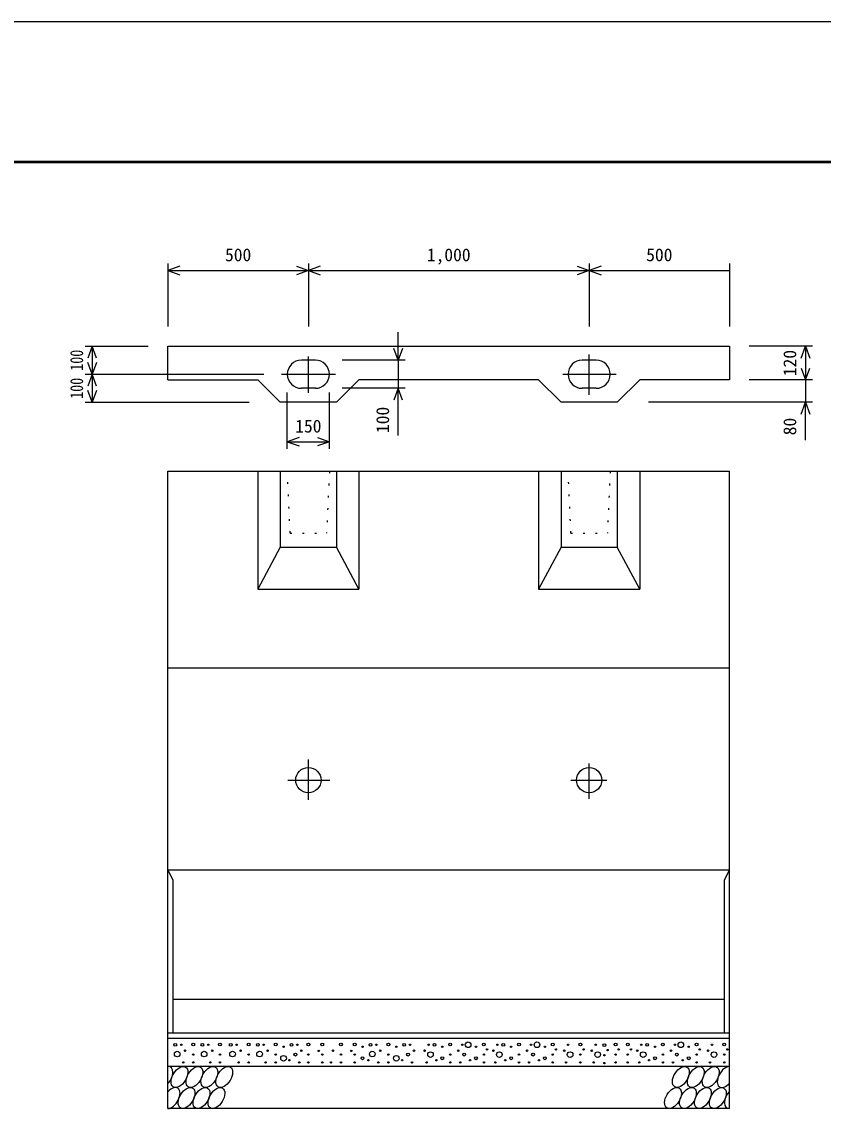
# Model space of a CAD drawing. Units: millimetres, scale not verified. Extents: x -50400 to 50400, y -17820 to 17820.
# Drawn here: x -39439 to -32591, y 8440 to 17820 of the extents above; entities that cross this region are included whole.
import ezdxf
from ezdxf.enums import TextEntityAlignment as Align

# ---------------------------------------------------------------- set-up
doc = ezdxf.new("R2010")
doc.units = ezdxf.units.MM
doc.header["$LTSCALE"] = 60
doc.linetypes.add('DOTTED', pattern=[1.75, 0.25, -1.5])
doc.linetypes.add('LONG_DASHED_DOTTED', pattern=[15.25, 12, -1.5, 0.25, -1.5])
for name, color, linetype, lineweight in [('0-0_CENTER', 7, 'LONG_DASHED_DOTTED', 25), ('0-1_DIM', 7, 'Continuous', 25), ('0-2_Defpoints', 5, 'Continuous', 25), ('0-3_HATCH', 6, 'Continuous', 25), ('0-6_OUTLINE', 1, 'Continuous', 25), ('0-7_OUTLINE2', 4, 'DOTTED', 25), ('0-9_WAKU', 3, 'Continuous', 25)]:
    doc.layers.add(name, color=color, linetype=linetype, lineweight=lineweight)
doc.styles.add('ＭＳ ゴシック', font='')
doc.styles.get('ＭＳ ゴシック').set_extended_font_data('MS Gothic')

msp = doc.modelspace()

# ---------------------------------------------------------------- linework, layer by layer
at = {"layer": '0-0_CENTER'}
for p, q in [((-36990.61, 14649.94), (-36990.61, 14960.54)), ((-34590.61, 14631.36), (-34590.61, 14977.95)), ((-37220.56, 14807.95), (-36758.37, 14807.95)), ((-34815.02, 14807.95), (-34360.57, 14807.95)), ((-36990.61, 11169.04), (-36990.61, 11513.4)), ((-34590.61, 11179.1), (-34590.61, 11480.85)), ((-37164.82, 11338.18), (-36806.9, 11338.18)), ((-34746.56, 11338.18), (-34439.51, 11338.18))]:
    msp.add_line(p, q, dxfattribs=at)
at = {"layer": '0-1_DIM'}
for p, q in [((-38190.61, 15755.95), (-38190.61, 15215.95)), ((-38190.61, 15695.95), (-36990.61, 15695.95)), ((-36990.61, 15755.95), (-36990.61, 15215.95)), ((-36990.61, 15695.95), (-34590.61, 15695.95)), ((-34590.61, 15755.95), (-34590.61, 15215.95)), ((-34590.61, 15695.95), (-33390.61, 15695.95)), ((-33390.61, 15755.95), (-33390.61, 15215.95)), ((-36222.61, 14927.95), (-36222.61, 15167.95)), ((-38898.61, 15047.95), (-38358.61, 15047.95)), ((-38838.61, 15047.95), (-38838.61, 14807.95)), ((-32682.61, 15047.95), (-33222.61, 15047.95)), ((-32742.61, 15047.95), (-32742.61, 14759.95)), ((-36162.61, 14927.95), (-36702.61, 14927.95)), ((-36222.61, 14927.95), (-36222.61, 14687.95)), ((-38898.61, 14807.95), (-37372.57, 14807.95)), ((-38838.61, 14807.95), (-38838.61, 14567.95)), ((-32682.61, 14759.95), (-33222.61, 14759.95)), ((-32742.61, 14759.95), (-32742.61, 14567.95)), ((-37170.61, 14171.62), (-37170.61, 14652.62)), ((-36810.61, 14171.62), (-36810.61, 14652.62)), ((-36162.61, 14687.95), (-36702.61, 14687.95)), ((-36222.61, 14283.08), (-36222.61, 14687.95)), ((-38898.61, 14567.95), (-37496.6, 14567.95)), ((-32682.61, 14567.95), (-34084.62, 14567.95)), ((-32742.61, 14245.76), (-32742.61, 14567.95)), ((-37170.61, 14231.62), (-36810.61, 14231.62))]:
    msp.add_line(p, q, dxfattribs=at)
for points in [[(-38089.12, 15732.88), (-38190.61, 15695.95), (-38089.12, 15659.01)], [(-37092.1, 15732.88), (-36990.61, 15695.95), (-37092.1, 15659.01)], [(-36889.12, 15732.88), (-36990.61, 15695.95), (-36889.12, 15659.01)], [(-34692.1, 15732.88), (-34590.61, 15695.95), (-34692.1, 15659.01)], [(-34489.12, 15732.88), (-34590.61, 15695.95), (-34489.12, 15659.01)], [(-38801.67, 14946.46), (-38838.61, 15047.95), (-38875.55, 14946.46)], [(-36185.67, 15029.43), (-36222.61, 14927.95), (-36259.55, 15029.43)], [(-32779.55, 14946.46), (-32742.61, 15047.95), (-32705.67, 14946.46)], [(-38801.67, 14909.43), (-38838.61, 14807.95), (-38875.55, 14909.43)], [(-32779.55, 14861.43), (-32742.61, 14759.95), (-32705.67, 14861.43)], [(-38801.67, 14706.46), (-38838.61, 14807.95), (-38875.55, 14706.46)], [(-38801.67, 14669.43), (-38838.61, 14567.95), (-38875.55, 14669.43)], [(-36185.67, 14586.46), (-36222.61, 14687.95), (-36259.55, 14586.46)], [(-32779.55, 14466.46), (-32742.61, 14567.95), (-32705.67, 14466.46)], [(-37069.12, 14268.56), (-37170.61, 14231.62), (-37069.12, 14194.68)], [(-36912.1, 14268.56), (-36810.61, 14231.62), (-36912.1, 14194.68)]]:
    msp.add_lwpolyline(points, dxfattribs=at)
at = {"layer": '0-2_Defpoints'}
msp.add_lwpolyline([(-50400, -17820), (0, -17820), (0, 17820), (-50400, 17820)], close=True, dxfattribs=at)
at = {"layer": '0-3_HATCH'}
for centre, radius in [((-35625.11, 9075.41), 24), ((-35036.57, 9075.41), 24), ((-33806.75, 9075.41), 24), ((-38127.92, 9075.41), 12), ((-38112.23, 8996.17), 24), ((-38077.44, 9075.41), 6), ((-38043.8, 9024.98), 6), ((-37974.5, 9077.5), 12), ((-37897, 9075.41), 12), ((-37881.31, 8996.17), 24), ((-37846.53, 9075.41), 6), ((-37812.89, 9024.98), 6), ((-37746.56, 9077.5), 12), ((-37654.34, 9075.41), 12), ((-37638.65, 8996.17), 24), ((-37603.87, 9075.41), 6), ((-37570.22, 9024.98), 6), ((-37500.92, 9077.5), 12), ((-37423.43, 9075.41), 12), ((-37407.74, 8996.17), 24), ((-37372.95, 9075.41), 6), ((-37339.31, 9024.98), 6), ((-37270.01, 9077.5), 12), ((-37202.71, 9058.6), 6), ((-37135.43, 9075.41), 12), ((-37084.95, 9075.41), 6), ((-37051.31, 9024.98), 6), ((-36990.75, 9077.5), 12), ((-36901.28, 9022.8), 6), ((-36871.48, 9077.5), 12), ((-36781.25, 9024.98), 6), ((-36711.95, 9077.5), 12), ((-36624.49, 9022.8), 6), ((-36594.69, 9077.5), 12), ((-36527.4, 9058.6), 6), ((-36460.11, 9075.41), 12), ((-36444.42, 8996.17), 24), ((-36409.64, 9075.41), 6), ((-36375.99, 9024.98), 6), ((-36306.69, 9077.5), 12), ((-36239.4, 9058.6), 6), ((-36172.11, 9075.41), 12), ((-36121.64, 9075.41), 6), ((-36087.99, 9024.98), 6), ((-35997.23, 9024.98), 6), ((-35946.76, 8991.36), 24), ((-35963.59, 9075.41), 6), ((-35913.11, 9075.41), 12), ((-35845.82, 9058.6), 6), ((-35778.53, 9077.5), 12), ((-35709.23, 9024.98), 6), ((-35675.59, 9075.41), 6), ((-35557.82, 9058.6), 6), ((-35490.53, 9077.5), 12), ((-35463.31, 9035.34), 6), ((-35408.69, 9024.98), 6), ((-35358.22, 8991.36), 24), ((-35375.05, 9075.41), 6), ((-35324.57, 9075.41), 12), ((-35257.29, 9058.6), 6), ((-35189.99, 9077.5), 12), ((-35120.69, 9024.98), 6), ((-35087.05, 9075.41), 6), ((-34969.29, 9058.6), 6), ((-34901.99, 9077.5), 12), ((-34874.78, 9035.34), 6), ((-34804.07, 9024.98), 6), ((-34753.6, 8991.36), 24), ((-34770.43, 9075.41), 6), ((-34665.74, 9077.5), 12), ((-34638.52, 9035.34), 6), ((-34567.82, 9024.98), 6), ((-34517.35, 8991.36), 24), ((-34534.18, 9075.41), 6), ((-34460.26, 9072.61), 12), ((-34433.05, 9030.45), 6), ((-34364.39, 9077.5), 12), ((-34337.18, 9035.34), 6), ((-34260.71, 9077.5), 12), ((-34233.49, 9035.34), 6), ((-34178.87, 9024.98), 6), ((-34128.4, 8991.36), 24), ((-34145.23, 9075.41), 6), ((-34094.75, 9075.41), 12), ((-34027.46, 9058.6), 6), ((-33960.17, 9077.5), 12), ((-33890.87, 9024.98), 6), ((-33857.23, 9075.41), 6), ((-33739.46, 9058.6), 6), ((-33672.17, 9077.5), 12), ((-33644.96, 9035.34), 6), ((-33574.25, 9024.98), 6), ((-33523.78, 8991.36), 24), ((-33540.61, 9075.41), 6), ((-33435.92, 9077.5), 12), ((-33408.7, 9035.34), 6), ((-38060.62, 8924.13), 6), ((-37974.5, 8991.36), 6), ((-37974.5, 8924.13), 6), ((-37829.71, 8924.13), 6), ((-37746.56, 8991.36), 6), ((-37746.56, 8924.13), 6), ((-37587.05, 8924.13), 6), ((-37500.92, 8991.36), 6), ((-37500.92, 8924.13), 6), ((-37356.13, 8924.13), 6), ((-37270.01, 8991.36), 6), ((-37270.01, 8924.13), 6), ((-37202.71, 8959.85), 24), ((-37152.25, 8943.04), 6), ((-37101.78, 8991.36), 12), ((-37068.13, 8924.13), 6), ((-36990.75, 8991.36), 6), ((-36990.75, 8924.13), 6), ((-36871.48, 8991.36), 6), ((-36871.48, 8924.13), 6), ((-36798.08, 8924.13), 6), ((-36711.95, 8991.36), 6), ((-36711.95, 8924.13), 6), ((-36594.69, 8991.36), 6), ((-36594.69, 8924.13), 6), ((-36527.4, 8959.85), 12), ((-36476.93, 8943.04), 6), ((-36392.82, 8924.13), 6), ((-36306.69, 8991.36), 6), ((-36306.69, 8924.13), 6), ((-36239.4, 8959.85), 24), ((-36188.93, 8943.04), 6), ((-36138.46, 8991.36), 12), ((-36104.82, 8924.13), 6), ((-35980.4, 8924.13), 6), ((-35896.29, 8943.04), 6), ((-35845.82, 8959.85), 12), ((-35778.53, 8991.36), 6), ((-35778.53, 8924.13), 6), ((-35692.4, 8924.13), 6), ((-35658.76, 8991.36), 12), ((-35608.29, 8943.04), 6), ((-35557.82, 8959.85), 12), ((-35490.53, 8991.36), 6), ((-35490.53, 8924.13), 6), ((-35391.87, 8924.13), 6), ((-35307.75, 8943.04), 6), ((-35257.29, 8959.85), 12), ((-35189.99, 8991.36), 6), ((-35189.99, 8924.13), 6), ((-35103.87, 8924.13), 6), ((-35070.22, 8991.36), 12), ((-35019.75, 8943.04), 6), ((-34969.29, 8959.85), 12), ((-34901.99, 8991.36), 6), ((-34901.99, 8924.13), 6), ((-34787.25, 8924.13), 6), ((-34665.74, 8991.36), 6), ((-34665.74, 8924.13), 6), ((-34551, 8924.13), 6), ((-34460.26, 8986.47), 6), ((-34460.26, 8919.23), 6), ((-34364.39, 8991.36), 6), ((-34364.39, 8924.13), 6), ((-34260.71, 8991.36), 6), ((-34260.71, 8924.13), 6), ((-34162.05, 8924.13), 6), ((-34077.93, 8943.04), 6), ((-34027.46, 8959.85), 12), ((-33960.17, 8991.36), 6), ((-33960.17, 8924.13), 6), ((-33874.05, 8924.13), 6), ((-33840.4, 8991.36), 12), ((-33789.93, 8943.04), 6), ((-33739.46, 8959.85), 12), ((-33672.17, 8991.36), 6), ((-33672.17, 8924.13), 6), ((-33557.43, 8924.13), 6), ((-33435.92, 8991.36), 6), ((-33435.92, 8924.13), 6)]:
    msp.add_circle(centre, radius, dxfattribs=at)
for centre, start_param, end_param in [((-38220.29, 8800.12), 4.385593, 6.6745444), ((-33423.87, 8800.12), 0.3357715, 4.4411806), ((-38159.52, 8620.15), 3.5111464, 7.548991), ((-33363.1, 8620.15), 1.2110787, 3.5658734)]:
    msp.add_ellipse(centre, major_axis=(52.36, 84.74), ratio=0.5792, start_param=start_param, end_param=end_param, dxfattribs=at)
for centre in [(-38092.58, 8800.12), (-37964.88, 8800.12), (-37837.18, 8800.12), (-37709.48, 8800.12), (-33806.97, 8800.12), (-33679.27, 8800.12), (-33551.57, 8800.12), (-38031.82, 8620.15), (-37904.11, 8620.15), (-37776.41, 8620.15), (-33873.91, 8620.15), (-33746.2, 8620.15), (-33618.5, 8620.15), (-33490.8, 8620.15)]:
    msp.add_ellipse(centre, major_axis=(52.36, 84.74), ratio=0.5792, dxfattribs=at)
at = {"layer": '0-6_OUTLINE'}
for p, q in [((-38190.61, 15047.95), (-33390.61, 15047.95)), ((-38190.61, 14759.95), (-38190.61, 15047.95)), ((-33390.61, 15047.95), (-33390.61, 14759.95)), ((-36930.61, 14927.95), (-37050.61, 14927.95)), ((-34530.61, 14927.95), (-34650.61, 14927.95)), ((-38190.61, 14759.95), (-37422.61, 14759.95)), ((-37230.61, 14567.95), (-37422.61, 14759.95)), ((-36750.61, 14567.95), (-36558.61, 14759.95)), ((-34350.61, 14567.95), (-34158.61, 14759.95)), ((-33390.61, 14759.95), (-34158.61, 14759.95)), ((-36930.61, 14687.95), (-37050.61, 14687.95)), ((-34530.61, 14687.95), (-34650.61, 14687.95)), ((-36750.61, 14567.95), (-37230.61, 14567.95)), ((-34350.61, 14567.95), (-34830.61, 14567.95)), ((-38190.61, 8530.18), (-38190.61, 13978.18)), ((-38190.61, 13978.18), (-33390.61, 13978.18)), ((-37230.61, 13978.18), (-37230.61, 13330.18)), ((-36750.61, 13978.18), (-36750.61, 13330.18)), ((-35022.61, 13978.18), (-35022.61, 12970.18)), ((-34830.61, 13978.18), (-34830.61, 13330.18)), ((-34350.61, 13978.18), (-34350.61, 13330.18)), ((-33390.61, 8530.18), (-33390.61, 13978.18)), ((-37230.61, 13330.18), (-37422.61, 12970.18)), ((-37230.61, 13330.18), (-36750.61, 13330.18)), ((-34830.61, 13330.18), (-35022.61, 12970.18)), ((-34830.61, 13330.18), (-34350.61, 13330.18)), ((-35022.61, 12970.18), (-34158.61, 12970.18)), ((-38190.61, 12298.18), (-33390.61, 12298.18)), ((-38190.61, 10570.18), (-33390.61, 10570.18)), ((-38147.41, 10483.78), (-38190.61, 10570.18)), ((-33433.81, 10483.78), (-33390.61, 10570.18)), ((-38147.41, 9178.18), (-38147.41, 10483.78)), ((-33433.81, 9178.18), (-33433.81, 10483.78)), ((-38147.41, 9466.18), (-33433.81, 9466.18)), ((-38190.61, 9178.18), (-33390.61, 9178.18)), ((-33390.61, 9130.18), (-38190.61, 9130.18)), ((-33390.61, 8890.18), (-38190.61, 8890.18)), ((-33390.61, 8530.18), (-38190.61, 8530.18))]:
    msp.add_line(p, q, dxfattribs=at)
for points in [[(-34830.61, 14567.95), (-35022.61, 14759.95), (-36558.61, 14759.95)], [(-37422.61, 13978.18), (-37422.61, 12970.18), (-36558.61, 12970.18)], [(-36558.61, 13978.18), (-36558.61, 12970.18), (-36750.61, 13330.18)], [(-34158.61, 13978.18), (-34158.61, 12970.18), (-34350.61, 13330.18)]]:
    msp.add_lwpolyline(points, dxfattribs=at)
for centre in [(-36990.61, 11338.18), (-34590.61, 11338.18)]:
    msp.add_circle(centre, 108, dxfattribs=at)
for centre, start, end in [((-37050.61, 14807.95), 90, 270), ((-36930.61, 14807.95), 270, 90), ((-34650.61, 14807.95), 90, 270), ((-34530.61, 14807.95), 270, 90)]:
    msp.add_arc(centre, 120, start, end, dxfattribs=at)
at = {"layer": '0-7_OUTLINE2'}
for p, q in [((-37146.61, 13450.18), (-37170.61, 13978.18)), ((-36810.61, 13978.18), (-36835.05, 13450.18)), ((-34746.61, 13450.18), (-34770.61, 13978.18)), ((-34410.61, 13978.18), (-34435.05, 13450.18)), ((-37146.61, 13450.18), (-36835.05, 13450.18)), ((-34746.61, 13450.18), (-34435.05, 13450.18))]:
    msp.add_line(p, q, dxfattribs=at)
at = {"layer": '0-9_WAKU', "lineweight": 50}
msp.add_lwpolyline([(-49200, -16620), (-1200, -16620), (-1200, 16620), (-49200, 16620)], close=True, dxfattribs=at)

# ---------------------------------------------------------------- texts
at = {"layer": '0-1_DIM', "style": 'ＭＳ ゴシック'}
for s, p in [('500', (-37703.11, 15740.95)), ('1,000', (-35978.11, 15740.95)), ('500', (-34103.11, 15740.95)), ('150', (-37103.11, 14276.62))]:
    msp.add_text(s, height=110, dxfattribs=at).set_placement(p, align=Align.BOTTOM_LEFT)
at = {"layer": '0-1_DIM', "style": 'ＭＳ ゴシック', "width": 0.8}
for p in [(-38883.61, 14837.95), (-38883.61, 14597.95)]:
    msp.add_text('100', height=110, rotation=90, dxfattribs=at).set_placement(p, align=Align.BOTTOM_LEFT)
at = {"layer": '0-1_DIM', "style": 'ＭＳ ゴシック'}
for s, p in [('120', (-32787.61, 14791.45)), ('100', (-36267.61, 14305.45)), ('80', (-32787.61, 14286.16))]:
    msp.add_text(s, height=110, rotation=90, dxfattribs=at).set_placement(p, align=Align.BOTTOM_LEFT)

doc.saveas('drawing.dxf')
